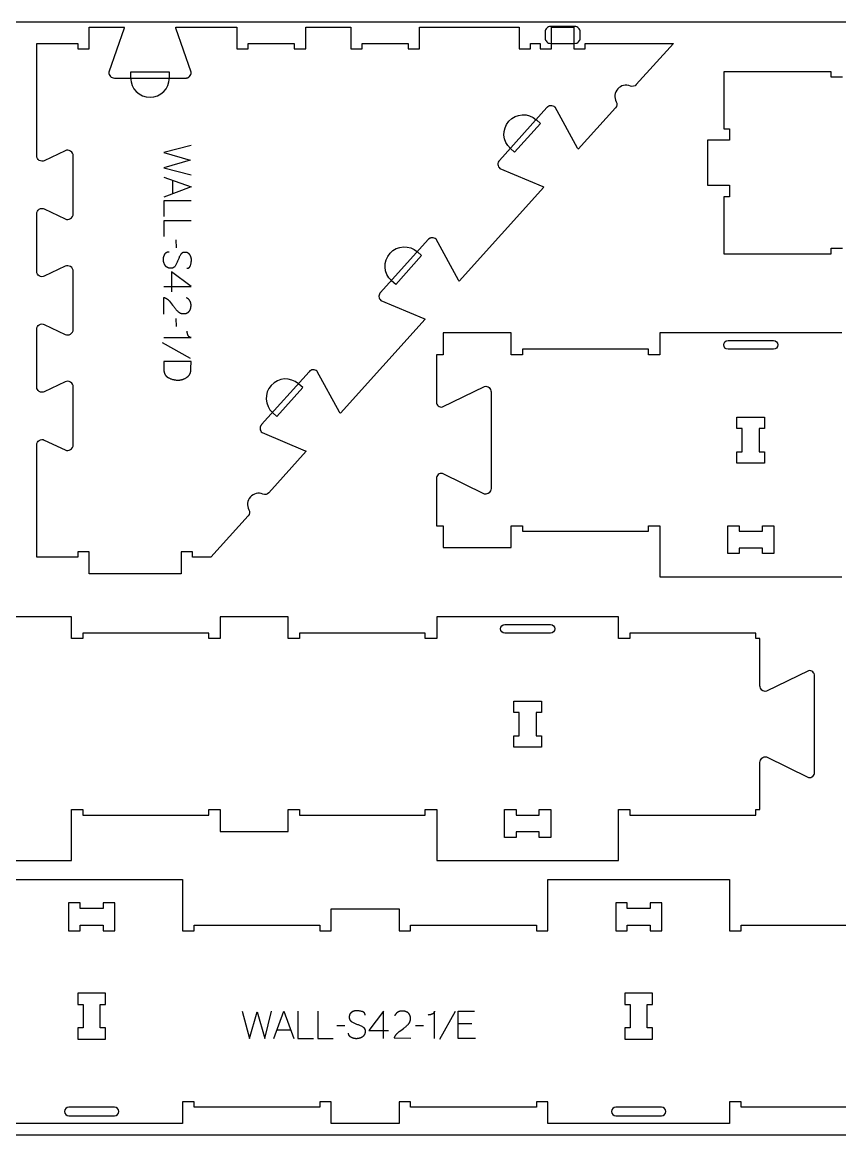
# Model space of a CAD drawing. Extents: x 0 to 4485, y 0 to 10771.
# Drawn here: x 1390 to 2287, y 4349 to 5569 of the extents above; entities that cross this region are included whole.
import ezdxf

# ---------------------------------------------------------------- set-up
doc = ezdxf.new("R2010")
doc.units = 0
for name, color, linetype in [('0_SHEET_SPRUCEPLY_2440X122', 1, 'CONTINUOUS'), ('1_ANYTOOL_1MMDEEP_LABELS_S', 2, 'CONTINUOUS'), ('3_ANYTOOL_CUTTHROUGH_INSID', 4, 'CONTINUOUS'), ('4_ANYTOOL_CUTTHROUGH_OUTSI', 5, 'CONTINUOUS'), ('5_ANYTOOL_HALF_MILL_9MM_IN', 3, 'CONTINUOUS')]:
    doc.layers.add(name, color=color, linetype=linetype)

msp = doc.modelspace()

# ---------------------------------------------------------------- linework, layer by layer
at = {"layer": '0_SHEET_SPRUCEPLY_2440X122'}
msp.add_lwpolyline([(371.7, 5569.4), (371.7, 4349.4), (2811.7, 4349.4), (2811.7, 5569.4)], close=True, dxfattribs=at)
at = {"layer": '1_ANYTOOL_1MMDEEP_LABELS_S', "color": 2}
for points in [[(1575.3, 5434.4), (1545.3, 5426.7), (1574.4, 5418.2), (1545.3, 5409.7), (1575.3, 5402.2)], [(1545.3, 5399.7), (1575.3, 5388.8), (1545.3, 5377.7)], [(1554.9, 5396.2), (1554.9, 5381.3)], [(1575.3, 5373.4), (1545.3, 5373.4), (1545.3, 5356.3)], [(1575.3, 5351.6), (1545.3, 5351.6), (1545.3, 5334.5)], [(1559.2, 5321.9), (1559.1, 5330.7)], [(1570.7, 5299.6), (1570.9, 5299.6), (1571, 5299.6), (1571.1, 5299.6), (1571.2, 5299.6), (1571.3, 5299.7), (1571.4, 5299.7), (1571.4, 5299.7), (1571.5, 5299.7), (1571.6, 5299.7), (1571.7, 5299.7), (1571.8, 5299.7), (1571.9, 5299.8), (1571.9, 5299.8), (1572, 5299.8), (1572.1, 5299.8), (1572.2, 5299.9), (1572.3, 5299.9), (1572.3, 5299.9), (1572.4, 5299.9), (1572.5, 5300), (1572.6, 5300), (1572.6, 5300), (1572.7, 5300.1), (1572.8, 5300.1), (1572.8, 5300.2), (1572.9, 5300.2), (1573, 5300.2), (1573, 5300.3), (1573.1, 5300.3), (1573.2, 5300.4), (1573.2, 5300.4), (1573.3, 5300.5), (1573.4, 5300.5), (1573.4, 5300.6), (1573.5, 5300.7), (1573.5, 5300.7), (1573.6, 5300.8), (1573.6, 5300.8), (1573.7, 5300.9), (1573.7, 5301), (1573.8, 5301), (1573.9, 5301.1), (1573.9, 5301.2), (1574, 5301.2), (1574, 5301.3), (1574, 5301.4), (1574.1, 5301.5), (1574.1, 5301.5), (1574.2, 5301.6), (1574.2, 5301.7), (1574.3, 5301.8), (1574.4, 5302), (1574.4, 5302.1), (1574.5, 5302.3), (1574.6, 5302.5), (1574.6, 5302.7), (1574.7, 5302.9), (1574.9, 5303.7), (1575.1, 5304.5), (1575.3, 5305.3), (1575.4, 5306.1), (1575.5, 5306.4), (1575.5, 5306.8), (1575.5, 5307.2), (1575.6, 5307.6), (1575.6, 5307.9), (1575.6, 5308.3), (1575.6, 5308.7), (1575.6, 5309), (1575.6, 5309.2), (1575.6, 5309.4), (1575.6, 5309.6), (1575.6, 5309.8), (1575.6, 5310), (1575.6, 5310.2), (1575.6, 5310.3), (1575.5, 5310.5), (1575.5, 5310.7), (1575.5, 5310.9), (1575.4, 5311.1), (1575.4, 5311.3), (1575.3, 5311.4), (1575.3, 5311.6), (1575.2, 5311.8), (1575.2, 5312), (1575.1, 5312.2), (1575.1, 5312.3), (1575, 5312.5), (1574.9, 5312.7), (1574.9, 5312.8), (1574.8, 5313), (1574.7, 5313.2), (1574.6, 5313.3), (1574.5, 5313.5), (1574.4, 5313.7), (1574.3, 5313.8), (1574.2, 5314), (1574.1, 5314.2), (1574, 5314.3), (1573.9, 5314.5), (1573.8, 5314.6), (1573.7, 5314.8), (1573.6, 5314.9), (1573.5, 5315.1), (1573.3, 5315.2), (1573.2, 5315.3), (1573.1, 5315.5), (1572.9, 5315.6), (1572.8, 5315.7), (1572.7, 5315.8), (1572.5, 5315.9), (1572.4, 5316), (1572.2, 5316.1), (1572.1, 5316.2), (1571.9, 5316.3), (1571.8, 5316.4), (1571.6, 5316.5), (1571.4, 5316.6), (1571.3, 5316.6), (1571.1, 5316.7), (1570.9, 5316.8), (1570.8, 5316.8), (1570.6, 5316.9), (1570.4, 5316.9), (1570.2, 5317), (1570, 5317), (1569.8, 5317), (1569.6, 5317), (1569.4, 5317.1), (1569.2, 5317.1), (1569, 5317.1), (1568.8, 5317.1), (1568.6, 5317.1), (1568.4, 5317.1), (1568.2, 5317.1), (1568, 5317.1), (1567.8, 5317.1), (1567.6, 5317), (1567.4, 5317), (1567.2, 5317), (1567, 5316.9), (1566.8, 5316.9), (1566.6, 5316.8), (1566.4, 5316.8), (1566.3, 5316.7), (1566.2, 5316.7), (1566.1, 5316.6), (1566, 5316.6), (1565.9, 5316.6), (1565.9, 5316.5), (1565.8, 5316.5), (1565.7, 5316.4), (1565.6, 5316.4), (1565.5, 5316.4), (1565.5, 5316.3), (1565.4, 5316.3), (1565.3, 5316.2), (1565.2, 5316.2), (1565.2, 5316.1), (1565.1, 5316.1), (1565, 5316), (1564.9, 5315.9), (1564.9, 5315.9), (1564.8, 5315.8), (1564.7, 5315.8), (1564.7, 5315.7), (1564.6, 5315.6), (1564.5, 5315.6), (1564.5, 5315.5), (1564.3, 5315.4), (1564.2, 5315.2), (1564.1, 5315.1), (1564, 5314.9), (1563.9, 5314.8), (1563.8, 5314.6), (1563.7, 5314.5), (1563.6, 5314.3), (1563.2, 5313.6), (1562.8, 5312.8), (1562.4, 5312.1), (1562.1, 5311.3), (1561.7, 5310.5), (1561.4, 5309.7), (1561.1, 5308.9), (1560.7, 5308.1), (1560.4, 5307.3), (1560.1, 5306.5), (1559.8, 5305.7), (1559.4, 5304.9), (1559, 5304.2), (1558.6, 5303.5), (1558.2, 5302.7), (1557.8, 5302.1), (1557.7, 5301.9), (1557.6, 5301.7), (1557.5, 5301.6), (1557.4, 5301.5), (1557.4, 5301.4), (1557.3, 5301.4), (1557.2, 5301.3), (1557.2, 5301.2), (1557.1, 5301.2), (1557, 5301.1), (1557, 5301), (1556.9, 5301), (1556.8, 5300.9), (1556.8, 5300.8), (1556.7, 5300.8), (1556.6, 5300.7), (1556.5, 5300.7), (1556.5, 5300.6), (1556.4, 5300.6), (1556.3, 5300.5), (1556.2, 5300.5), (1556.2, 5300.4), (1556.1, 5300.4), (1556, 5300.3), (1555.9, 5300.3), (1555.8, 5300.2), (1555.8, 5300.2), (1555.7, 5300.2), (1555.6, 5300.1), (1555.5, 5300.1), (1555.4, 5300), (1555.3, 5300), (1555.2, 5300), (1555.2, 5299.9), (1555.1, 5299.9), (1555, 5299.9), (1554.9, 5299.9), (1554.7, 5299.8), (1554.5, 5299.8), (1554.3, 5299.7), (1554.1, 5299.7), (1553.9, 5299.7), (1553.7, 5299.7), (1553.5, 5299.6), (1553.3, 5299.6), (1553.1, 5299.6), (1552.8, 5299.6), (1552.6, 5299.6), (1552.4, 5299.7), (1552.1, 5299.7), (1551.9, 5299.7), (1551.7, 5299.7), (1551.5, 5299.8), (1551.3, 5299.8), (1551, 5299.9), (1550.8, 5299.9), (1550.6, 5300), (1550.4, 5300), (1550.2, 5300.1), (1550, 5300.2), (1549.8, 5300.3), (1549.7, 5300.3), (1549.5, 5300.4), (1549.3, 5300.5), (1549.1, 5300.6), (1548.9, 5300.7), (1548.8, 5300.8), (1548.6, 5300.9), (1548.5, 5301), (1548.3, 5301.2), (1548.1, 5301.3), (1548, 5301.4), (1547.8, 5301.6), (1547.7, 5301.7), (1547.6, 5301.8), (1547.4, 5302), (1547.3, 5302.2), (1547.2, 5302.3), (1547.1, 5302.5), (1546.9, 5302.7), (1546.8, 5302.8), (1546.6, 5303.2), (1546.4, 5303.6), (1546.2, 5303.9), (1546, 5304.3), (1545.9, 5304.7), (1545.7, 5305.1), (1545.6, 5305.2), (1545.6, 5305.4), (1545.5, 5305.6), (1545.4, 5305.8), (1545.4, 5306), (1545.3, 5306.2), (1545.3, 5306.4), (1545.2, 5306.6), (1545.2, 5306.8), (1545.2, 5307), (1545.1, 5307.2), (1545.1, 5307.4), (1545.1, 5307.6), (1545, 5307.8), (1545, 5308.2), (1545, 5308.6), (1545, 5309), (1545, 5309.4), (1545, 5309.9), (1545, 5310.3), (1545, 5310.7), (1545.1, 5311), (1545.2, 5311.4), (1545.2, 5311.8), (1545.3, 5312.2), (1545.4, 5312.6), (1545.5, 5313), (1545.7, 5313.3), (1545.8, 5313.7), (1546, 5314), (1546.1, 5314.4), (1546.3, 5314.7), (1546.5, 5315.1), (1546.6, 5315.3), (1546.7, 5315.4), (1546.8, 5315.6), (1546.9, 5315.7), (1547, 5315.9), (1547.1, 5316), (1547.3, 5316.2), (1547.4, 5316.3), (1547.5, 5316.4), (1547.6, 5316.5), (1547.8, 5316.7), (1547.9, 5316.8), (1548, 5316.8), (1548, 5316.9), (1548.1, 5316.9), (1548.2, 5317), (1548.2, 5317), (1548.3, 5317.1), (1548.4, 5317.1), (1548.5, 5317.2), (1548.5, 5317.2), (1548.6, 5317.2), (1548.7, 5317.3), (1548.8, 5317.3), (1548.8, 5317.3), (1548.9, 5317.4), (1549, 5317.4), (1549.1, 5317.5), (1549.1, 5317.5), (1549.2, 5317.5), (1549.3, 5317.5), (1549.4, 5317.6), (1549.6, 5317.6), (1549.7, 5317.7), (1549.9, 5317.7), (1550.1, 5317.7), (1550.2, 5317.8), (1550.4, 5317.8), (1550.6, 5317.8), (1550.8, 5317.8), (1551, 5317.8), (1551.2, 5317.8)], [(1545.3, 5279.6), (1575.3, 5279.6), (1554, 5295.6)], [(1554, 5295.6), (1554, 5273.8)], [(1545.3, 5249.4), (1545.4, 5267.7), (1545.8, 5267.5), (1546.1, 5267.5), (1546.3, 5267.4), (1546.5, 5267.3), (1546.7, 5267.2), (1546.9, 5267.1), (1547.1, 5267), (1547.4, 5266.9), (1547.6, 5266.8), (1547.8, 5266.7), (1548, 5266.6), (1548.2, 5266.5), (1548.4, 5266.4), (1548.6, 5266.2), (1548.8, 5266.1), (1549, 5266), (1549.1, 5265.9), (1549.3, 5265.7), (1549.5, 5265.6), (1549.7, 5265.4), (1549.9, 5265.3), (1550.1, 5265.2), (1550.2, 5265), (1550.4, 5264.8), (1550.6, 5264.7), (1550.7, 5264.5), (1550.9, 5264.3), (1551.1, 5264.2), (1551.2, 5264), (1551.5, 5263.6), (1552.8, 5262.2), (1553.9, 5260.7), (1555.1, 5259.2), (1556.2, 5257.6), (1556.8, 5256.9), (1557.4, 5256.2), (1557.9, 5255.4), (1558.5, 5254.8), (1559.1, 5254.1), (1559.7, 5253.4), (1560.3, 5252.8), (1560.9, 5252.2), (1561.1, 5252.1), (1561.3, 5251.9), (1561.4, 5251.8), (1561.6, 5251.7), (1561.7, 5251.5), (1561.9, 5251.4), (1562.1, 5251.3), (1562.3, 5251.2), (1562.4, 5251.1), (1562.6, 5251), (1562.8, 5250.9), (1563, 5250.8), (1563.2, 5250.7), (1563.3, 5250.6), (1563.5, 5250.5), (1563.7, 5250.5), (1563.9, 5250.4), (1564.1, 5250.3), (1564.3, 5250.3), (1564.5, 5250.2), (1564.7, 5250.1), (1564.9, 5250.1), (1565.1, 5250.1), (1565.3, 5250), (1565.5, 5250), (1565.7, 5249.9), (1566, 5249.9), (1566.2, 5249.9), (1566.4, 5249.9), (1566.6, 5249.9), (1566.8, 5249.9), (1567.1, 5249.9), (1567.3, 5249.9), (1567.6, 5249.9), (1567.8, 5249.9), (1568, 5249.9), (1568.3, 5249.9), (1568.5, 5250), (1568.7, 5250), (1569, 5250), (1569.2, 5250.1), (1569.4, 5250.1), (1569.6, 5250.2), (1569.8, 5250.2), (1570, 5250.3), (1570.2, 5250.3), (1570.4, 5250.4), (1570.6, 5250.5), (1570.8, 5250.6), (1571, 5250.7), (1571.2, 5250.8), (1571.4, 5250.9), (1571.5, 5251), (1571.7, 5251.1), (1571.9, 5251.2), (1572, 5251.3), (1572.2, 5251.4), (1572.3, 5251.5), (1572.5, 5251.7), (1572.6, 5251.8), (1572.8, 5251.9), (1572.9, 5252.1), (1573.1, 5252.2), (1573.2, 5252.4), (1573.3, 5252.6), (1573.5, 5252.7), (1573.6, 5252.9), (1573.7, 5253), (1573.8, 5253.2), (1573.9, 5253.4), (1574, 5253.6), (1574.1, 5253.7), (1574.2, 5253.9), (1574.3, 5254.1), (1574.4, 5254.3), (1574.5, 5254.5), (1574.6, 5254.7), (1574.6, 5254.9), (1574.7, 5255.1), (1574.8, 5255.3), (1574.8, 5255.5), (1574.9, 5255.7), (1575, 5255.9), (1575, 5256.1), (1575, 5256.3), (1575.1, 5256.5), (1575.1, 5256.7), (1575.2, 5256.9), (1575.2, 5257.2), (1575.2, 5257.4), (1575.2, 5257.6), (1575.3, 5257.8), (1575.3, 5258.1), (1575.3, 5258.3), (1575.3, 5258.8), (1575.3, 5259.1), (1575.3, 5259.5), (1575.3, 5259.9), (1575.2, 5260.2), (1575.2, 5260.5), (1575.1, 5260.9), (1575.1, 5261.2), (1575, 5261.5), (1574.9, 5261.8), (1574.8, 5262), (1574.8, 5262.1), (1574.7, 5262.3), (1574.7, 5262.4), (1574.6, 5262.6), (1574.6, 5262.7), (1574.5, 5262.9), (1574.5, 5263), (1574.4, 5263.2), (1574.3, 5263.3), (1574.3, 5263.5), (1574.2, 5263.6), (1574.1, 5263.7), (1574, 5263.9), (1573.9, 5264), (1573.9, 5264.1), (1573.8, 5264.2), (1573.7, 5264.4), (1573.6, 5264.5), (1573.5, 5264.6), (1573.4, 5264.7), (1573.3, 5264.9), (1573.2, 5265), (1573.1, 5265.1), (1573, 5265.2), (1572.9, 5265.3), (1572.8, 5265.4), (1572.7, 5265.6), (1572.5, 5265.7), (1572.4, 5265.8), (1572.3, 5265.9), (1572.2, 5266), (1571.9, 5266.2), (1571.7, 5266.4), (1571.4, 5266.6), (1571.1, 5266.8), (1570.8, 5266.9), (1570.5, 5267.1), (1570.2, 5267.3)], [(1559.2, 5235.7), (1559.1, 5244.5)], [(1545.3, 5223.6), (1575.3, 5223.6), (1575.2, 5223.6), (1575, 5223.6), (1574.9, 5223.6), (1574.8, 5223.7), (1574.6, 5223.7), (1574.5, 5223.7), (1574.3, 5223.8), (1574.2, 5223.8), (1574.1, 5223.9), (1574, 5223.9), (1573.9, 5224), (1573.8, 5224), (1573.8, 5224), (1573.7, 5224.1), (1573.7, 5224.1), (1573.6, 5224.1), (1573.5, 5224.2), (1573.5, 5224.2), (1573.4, 5224.2), (1573.4, 5224.3), (1573.3, 5224.3), (1573.3, 5224.4), (1573.2, 5224.4), (1573.2, 5224.4), (1573.1, 5224.5), (1573.1, 5224.5), (1573, 5224.6), (1573, 5224.6), (1572.9, 5224.7), (1572.9, 5224.7), (1572.8, 5224.8), (1572.8, 5224.8), (1572.7, 5224.9), (1572.6, 5225), (1572.5, 5225.1), (1572.4, 5225.2), (1572.3, 5225.4), (1572.3, 5225.5), (1572.2, 5225.6), (1572.1, 5225.7), (1572.1, 5225.9), (1572, 5226), (1571.9, 5226.2), (1571.8, 5226.5), (1571.7, 5226.7), (1571.6, 5227), (1571.5, 5227.3), (1571.4, 5227.6), (1571.3, 5227.9), (1571.3, 5228.1), (1571.2, 5228.4), (1571.2, 5228.7), (1571.1, 5229), (1571.1, 5229.2), (1571, 5229.5), (1571, 5229.8), (1571, 5230), (1571, 5230.3), (1571, 5230.5)], [(1574.8, 5200.8), (1544.1, 5218)], [(1631.5, 4485.1), (1639.2, 4455.1), (1647.6, 4484.2), (1656.1, 4455.1), (1663.6, 4485.1)], [(1666.2, 4455.1), (1677.1, 4485.1), (1688.1, 4455.1)], [(1692.4, 4485.1), (1692.4, 4455.1), (1709.5, 4455.1)], [(1714.2, 4485.1), (1714.2, 4455.1), (1731.3, 4455.1)], [(1766.2, 4480.5), (1766.2, 4480.7), (1766.2, 4480.8), (1766.2, 4480.9), (1766.2, 4481), (1766.2, 4481), (1766.2, 4481.1), (1766.2, 4481.2), (1766.2, 4481.3), (1766.1, 4481.4), (1766.1, 4481.5), (1766.1, 4481.6), (1766.1, 4481.6), (1766.1, 4481.7), (1766, 4481.8), (1766, 4481.9), (1766, 4482), (1766, 4482), (1765.9, 4482.1), (1765.9, 4482.2), (1765.9, 4482.3), (1765.8, 4482.3), (1765.8, 4482.4), (1765.8, 4482.5), (1765.7, 4482.5), (1765.7, 4482.6), (1765.6, 4482.7), (1765.6, 4482.8), (1765.5, 4482.8), (1765.5, 4482.9), (1765.4, 4482.9), (1765.4, 4483), (1765.3, 4483.1), (1765.3, 4483.1), (1765.2, 4483.2), (1765.2, 4483.2), (1765.1, 4483.3), (1765.1, 4483.4), (1765, 4483.4), (1764.9, 4483.5), (1764.9, 4483.5), (1764.8, 4483.6), (1764.7, 4483.6), (1764.7, 4483.7), (1764.6, 4483.7), (1764.5, 4483.8), (1764.4, 4483.8), (1764.4, 4483.9), (1764.3, 4483.9), (1764.2, 4484), (1764.1, 4484), (1764.1, 4484), (1763.9, 4484.1), (1763.7, 4484.2), (1763.5, 4484.3), (1763.3, 4484.4), (1763.1, 4484.4), (1762.9, 4484.5), (1762.1, 4484.7), (1761.3, 4484.9), (1760.5, 4485.1), (1759.8, 4485.2), (1759.4, 4485.2), (1759, 4485.3), (1758.6, 4485.3), (1758.3, 4485.4), (1757.9, 4485.4), (1757.5, 4485.4), (1757.2, 4485.4), (1756.8, 4485.4), (1756.6, 4485.4), (1756.4, 4485.4), (1756.3, 4485.4), (1756.1, 4485.4), (1755.9, 4485.4), (1755.7, 4485.4), (1755.5, 4485.3), (1755.3, 4485.3), (1755.1, 4485.3), (1754.9, 4485.2), (1754.8, 4485.2), (1754.6, 4485.2), (1754.4, 4485.1), (1754.2, 4485.1), (1754, 4485), (1753.9, 4485), (1753.7, 4484.9), (1753.5, 4484.8), (1753.3, 4484.8), (1753.2, 4484.7), (1753, 4484.6), (1752.8, 4484.6), (1752.7, 4484.5), (1752.5, 4484.4), (1752.3, 4484.3), (1752.2, 4484.2), (1752, 4484.1), (1751.8, 4484), (1751.7, 4483.9), (1751.5, 4483.8), (1751.4, 4483.7), (1751.2, 4483.6), (1751.1, 4483.5), (1750.9, 4483.4), (1750.8, 4483.2), (1750.6, 4483.1), (1750.5, 4483), (1750.4, 4482.9), (1750.2, 4482.7), (1750.1, 4482.6), (1750, 4482.5), (1749.9, 4482.3), (1749.8, 4482.2), (1749.7, 4482), (1749.6, 4481.9), (1749.5, 4481.7), (1749.4, 4481.5), (1749.4, 4481.4), (1749.3, 4481.2), (1749.2, 4481.1), (1749.1, 4480.9), (1749.1, 4480.7), (1749, 4480.5), (1749, 4480.4), (1748.9, 4480.2), (1748.9, 4480), (1748.9, 4479.8), (1748.8, 4479.6), (1748.8, 4479.4), (1748.8, 4479.2), (1748.8, 4479), (1748.7, 4478.8), (1748.7, 4478.6), (1748.7, 4478.4), (1748.7, 4478.2), (1748.7, 4478), (1748.8, 4477.8), (1748.8, 4477.6), (1748.8, 4477.4), (1748.8, 4477.2), (1748.9, 4477), (1748.9, 4476.8), (1749, 4476.6), (1749, 4476.4), (1749.1, 4476.2), (1749.1, 4476.1), (1749.2, 4476), (1749.2, 4475.9), (1749.2, 4475.8), (1749.3, 4475.7), (1749.3, 4475.6), (1749.4, 4475.6), (1749.4, 4475.5), (1749.4, 4475.4), (1749.5, 4475.3), (1749.5, 4475.2), (1749.6, 4475.2), (1749.6, 4475.1), (1749.7, 4475), (1749.7, 4474.9), (1749.8, 4474.9), (1749.8, 4474.8), (1749.9, 4474.7), (1749.9, 4474.6), (1750, 4474.6), (1750.1, 4474.5), (1750.1, 4474.4), (1750.2, 4474.4), (1750.3, 4474.3), (1750.3, 4474.2), (1750.5, 4474.1), (1750.6, 4474), (1750.7, 4473.9), (1750.9, 4473.8), (1751.1, 4473.6), (1751.2, 4473.5), (1751.4, 4473.4), (1751.6, 4473.3), (1752.3, 4472.9), (1753, 4472.6), (1753.8, 4472.2), (1754.5, 4471.8), (1755.3, 4471.5), (1756.1, 4471.2), (1756.9, 4470.8), (1757.7, 4470.5), (1758.6, 4470.2), (1759.4, 4469.9), (1760.1, 4469.5), (1760.9, 4469.2), (1761.7, 4468.8), (1762.4, 4468.4), (1763.1, 4468), (1763.8, 4467.6), (1763.9, 4467.5), (1764.1, 4467.4), (1764.3, 4467.3), (1764.3, 4467.2), (1764.4, 4467.1), (1764.5, 4467.1), (1764.5, 4467), (1764.6, 4466.9), (1764.7, 4466.9), (1764.7, 4466.8), (1764.8, 4466.7), (1764.9, 4466.7), (1764.9, 4466.6), (1765, 4466.5), (1765.1, 4466.5), (1765.1, 4466.4), (1765.2, 4466.3), (1765.2, 4466.2), (1765.3, 4466.2), (1765.3, 4466.1), (1765.4, 4466), (1765.4, 4465.9), (1765.5, 4465.9), (1765.5, 4465.8), (1765.6, 4465.7), (1765.6, 4465.6), (1765.6, 4465.5), (1765.7, 4465.5), (1765.7, 4465.4), (1765.8, 4465.3), (1765.8, 4465.2), (1765.8, 4465.1), (1765.9, 4465), (1765.9, 4464.9), (1765.9, 4464.8), (1766, 4464.8), (1766, 4464.7), (1766, 4464.5), (1766.1, 4464.3), (1766.1, 4464.1), (1766.1, 4463.9), (1766.2, 4463.7), (1766.2, 4463.5), (1766.2, 4463.3), (1766.2, 4463), (1766.2, 4462.8), (1766.2, 4462.6), (1766.2, 4462.4), (1766.2, 4462.1), (1766.2, 4461.9), (1766.1, 4461.7), (1766.1, 4461.5), (1766.1, 4461.2), (1766, 4461), (1766, 4460.8), (1765.9, 4460.6), (1765.9, 4460.4), (1765.8, 4460.2), (1765.7, 4460), (1765.7, 4459.8), (1765.6, 4459.6), (1765.5, 4459.4), (1765.4, 4459.3), (1765.3, 4459.1), (1765.2, 4458.9), (1765.1, 4458.7), (1765, 4458.6), (1764.9, 4458.4), (1764.8, 4458.2), (1764.7, 4458.1), (1764.5, 4457.9), (1764.4, 4457.8), (1764.3, 4457.6), (1764.1, 4457.5), (1764, 4457.3), (1763.8, 4457.2), (1763.7, 4457.1), (1763.5, 4457), (1763.4, 4456.8), (1763.2, 4456.7), (1763, 4456.6), (1762.6, 4456.4), (1762.3, 4456.2), (1761.9, 4456), (1761.5, 4455.8), (1761.2, 4455.6), (1760.8, 4455.5), (1760.6, 4455.4), (1760.4, 4455.3), (1760.2, 4455.3), (1760, 4455.2), (1759.8, 4455.2), (1759.6, 4455.1), (1759.4, 4455.1), (1759.2, 4455), (1759, 4455), (1758.8, 4454.9), (1758.6, 4454.9), (1758.4, 4454.9), (1758.2, 4454.8), (1758, 4454.8), (1757.6, 4454.8), (1757.2, 4454.7), (1756.8, 4454.7), (1756.4, 4454.7), (1756, 4454.7), (1755.6, 4454.8), (1755.2, 4454.8), (1754.8, 4454.9), (1754.4, 4454.9), (1754, 4455), (1753.6, 4455.1), (1753.3, 4455.2), (1752.9, 4455.3), (1752.5, 4455.4), (1752.2, 4455.6), (1751.8, 4455.7), (1751.4, 4455.9), (1751.1, 4456.1), (1750.7, 4456.3), (1750.6, 4456.4), (1750.4, 4456.5), (1750.3, 4456.6), (1750.1, 4456.7), (1750, 4456.8), (1749.8, 4456.9), (1749.7, 4457), (1749.5, 4457.2), (1749.4, 4457.3), (1749.3, 4457.4), (1749.2, 4457.5), (1749.1, 4457.7), (1749, 4457.7), (1749, 4457.8), (1748.9, 4457.9), (1748.9, 4458), (1748.8, 4458), (1748.8, 4458.1), (1748.7, 4458.2), (1748.7, 4458.2), (1748.6, 4458.3), (1748.6, 4458.4), (1748.6, 4458.5), (1748.5, 4458.5), (1748.5, 4458.6), (1748.5, 4458.7), (1748.4, 4458.8), (1748.4, 4458.8), (1748.4, 4458.9), (1748.3, 4459), (1748.3, 4459.1), (1748.3, 4459.2), (1748.2, 4459.3), (1748.2, 4459.5), (1748.1, 4459.7), (1748.1, 4459.8), (1748.1, 4460), (1748, 4460.2), (1748, 4460.4), (1748, 4460.6), (1748, 4460.8), (1748, 4460.9)], [(1786.2, 4455.1), (1786.3, 4485.1), (1770.2, 4463.7)], [(1816.4, 4455.1), (1798.1, 4455.2), (1798.3, 4455.6), (1798.4, 4455.8), (1798.5, 4456.1), (1798.5, 4456.3), (1798.6, 4456.5), (1798.7, 4456.7), (1798.8, 4456.9), (1798.9, 4457.1), (1799, 4457.3), (1799.1, 4457.6), (1799.2, 4457.8), (1799.4, 4458), (1799.5, 4458.2), (1799.6, 4458.3), (1799.7, 4458.5), (1799.8, 4458.7), (1800, 4458.9), (1800.1, 4459.1), (1800.3, 4459.3), (1800.4, 4459.5), (1800.5, 4459.7), (1800.7, 4459.8), (1800.8, 4460), (1801, 4460.2), (1801.2, 4460.3), (1801.3, 4460.5), (1801.5, 4460.7), (1801.7, 4460.8), (1801.8, 4461), (1802.2, 4461.3), (1803.7, 4462.5), (1805.2, 4463.7), (1806.7, 4464.9), (1808.2, 4466), (1809, 4466.6), (1809.7, 4467.1), (1810.4, 4467.7), (1811.1, 4468.3), (1811.7, 4468.9), (1812.4, 4469.5), (1813, 4470.1), (1813.6, 4470.7), (1813.8, 4470.9), (1813.9, 4471), (1814, 4471.2), (1814.2, 4471.4), (1814.3, 4471.5), (1814.4, 4471.7), (1814.5, 4471.9), (1814.6, 4472), (1814.8, 4472.2), (1814.9, 4472.4), (1815, 4472.6), (1815.1, 4472.7), (1815.1, 4472.9), (1815.2, 4473.1), (1815.3, 4473.3), (1815.4, 4473.5), (1815.5, 4473.7), (1815.5, 4473.9), (1815.6, 4474.1), (1815.6, 4474.3), (1815.7, 4474.5), (1815.7, 4474.7), (1815.8, 4474.9), (1815.8, 4475.1), (1815.9, 4475.3), (1815.9, 4475.5), (1815.9, 4475.7), (1815.9, 4476), (1816, 4476.2), (1816, 4476.4), (1816, 4476.6), (1816, 4476.8), (1816, 4477.1), (1816, 4477.3), (1816, 4477.6), (1815.9, 4477.8), (1815.9, 4478.1), (1815.9, 4478.3), (1815.9, 4478.5), (1815.8, 4478.7), (1815.8, 4479), (1815.7, 4479.2), (1815.7, 4479.4), (1815.6, 4479.6), (1815.6, 4479.8), (1815.5, 4480), (1815.4, 4480.2), (1815.3, 4480.4), (1815.3, 4480.6), (1815.2, 4480.8), (1815.1, 4481), (1815, 4481.1), (1814.9, 4481.3), (1814.8, 4481.5), (1814.7, 4481.6), (1814.6, 4481.8), (1814.4, 4482), (1814.3, 4482.1), (1814.2, 4482.3), (1814, 4482.4), (1813.9, 4482.6), (1813.8, 4482.7), (1813.6, 4482.8), (1813.4, 4483), (1813.3, 4483.1), (1813.1, 4483.2), (1813, 4483.4), (1812.8, 4483.5), (1812.6, 4483.6), (1812.5, 4483.7), (1812.3, 4483.8), (1812.1, 4483.9), (1811.9, 4484), (1811.7, 4484.1), (1811.6, 4484.2), (1811.4, 4484.3), (1811.2, 4484.3), (1811, 4484.4), (1810.8, 4484.5), (1810.6, 4484.6), (1810.4, 4484.6), (1810.2, 4484.7), (1810, 4484.7), (1809.8, 4484.8), (1809.6, 4484.8), (1809.3, 4484.9), (1809.1, 4484.9), (1808.9, 4484.9), (1808.7, 4485), (1808.5, 4485), (1808.2, 4485), (1808, 4485), (1807.8, 4485.1), (1807.5, 4485.1), (1807.1, 4485.1), (1806.7, 4485.1), (1806.3, 4485.1), (1806, 4485), (1805.6, 4485), (1805.3, 4485), (1805, 4484.9), (1804.6, 4484.8), (1804.3, 4484.8), (1804, 4484.7), (1803.8, 4484.6), (1803.7, 4484.6), (1803.5, 4484.5), (1803.4, 4484.5), (1803.2, 4484.4), (1803.1, 4484.4), (1802.9, 4484.3), (1802.8, 4484.2), (1802.7, 4484.2), (1802.5, 4484.1), (1802.4, 4484), (1802.2, 4484), (1802.1, 4483.9), (1802, 4483.8), (1801.8, 4483.7), (1801.7, 4483.6), (1801.6, 4483.6), (1801.5, 4483.5), (1801.3, 4483.4), (1801.2, 4483.3), (1801.1, 4483.2), (1801, 4483.1), (1800.9, 4483), (1800.7, 4482.9), (1800.6, 4482.8), (1800.5, 4482.7), (1800.4, 4482.6), (1800.3, 4482.4), (1800.2, 4482.3), (1800.1, 4482.2), (1800, 4482.1), (1799.9, 4482), (1799.7, 4481.7), (1799.5, 4481.4), (1799.3, 4481.2), (1799.1, 4480.9), (1798.9, 4480.6), (1798.7, 4480.3), (1798.6, 4480)], [(1842.3, 4455.1), (1842.3, 4485.1), (1842.3, 4485), (1842.2, 4484.8), (1842.2, 4484.7), (1842.2, 4484.5), (1842.1, 4484.4), (1842.1, 4484.3), (1842.1, 4484.1), (1842, 4484), (1842, 4483.9), (1841.9, 4483.7), (1841.9, 4483.7), (1841.8, 4483.6), (1841.8, 4483.6), (1841.8, 4483.5), (1841.7, 4483.4), (1841.7, 4483.4), (1841.7, 4483.3), (1841.6, 4483.3), (1841.6, 4483.2), (1841.6, 4483.2), (1841.5, 4483.1), (1841.5, 4483), (1841.4, 4483), (1841.4, 4482.9), (1841.4, 4482.9), (1841.3, 4482.8), (1841.3, 4482.8), (1841.2, 4482.7), (1841.2, 4482.7), (1841.1, 4482.6), (1841.1, 4482.6), (1841, 4482.6), (1840.9, 4482.5), (1840.8, 4482.4), (1840.7, 4482.3), (1840.6, 4482.2), (1840.5, 4482.1), (1840.3, 4482.1), (1840.2, 4482), (1840.1, 4481.9), (1840, 4481.8), (1839.8, 4481.8), (1839.7, 4481.7), (1839.4, 4481.6), (1839.1, 4481.5), (1838.8, 4481.4), (1838.5, 4481.3), (1838.3, 4481.2), (1838, 4481.1), (1837.7, 4481.1), (1837.4, 4481), (1837.2, 4480.9), (1836.9, 4480.9), (1836.6, 4480.8), (1836.3, 4480.8), (1836.1, 4480.8), (1835.8, 4480.8), (1835.6, 4480.8), (1835.3, 4480.7)], [(1865, 4484.6), (1847.8, 4453.8)], [(1887.4, 4455.1), (1868.4, 4455.1), (1868.4, 4485.1), (1886.3, 4485.1)], [(1744, 4469), (1735.2, 4468.9)], [(1830.2, 4469), (1821.4, 4468.9)], [(1883.1, 4471.1), (1868.4, 4471.1)], [(1669.7, 4464.6), (1684.6, 4464.6)], [(1770.2, 4463.7), (1792, 4463.7)]]:
    msp.add_lwpolyline(points, dxfattribs=at)
msp.add_lwpolyline([(1575.3, 5197.4), (1545.3, 5197.4), (1545.4, 5188.9), (1545.4, 5188.5), (1545.4, 5188.1), (1545.4, 5187.7), (1545.5, 5187.3), (1545.5, 5186.9), (1545.6, 5186.5), (1545.7, 5186.2), (1545.7, 5185.8), (1545.8, 5185.5), (1545.9, 5185.1), (1546, 5184.8), (1546.1, 5184.5), (1546.3, 5184.1), (1546.3, 5184), (1546.4, 5183.8), (1546.5, 5183.7), (1546.5, 5183.5), (1546.6, 5183.4), (1546.7, 5183.2), (1546.8, 5183.1), (1546.8, 5183), (1546.9, 5182.8), (1547, 5182.7), (1547.1, 5182.5), (1547.2, 5182.4), (1547.3, 5182.3), (1547.4, 5182.1), (1547.5, 5182), (1547.6, 5181.9), (1547.7, 5181.8), (1547.8, 5181.6), (1547.9, 5181.5), (1548, 5181.4), (1548.1, 5181.3), (1548.2, 5181.2), (1548.4, 5181.1), (1548.5, 5181), (1548.6, 5180.9), (1548.7, 5180.7), (1548.8, 5180.6), (1549, 5180.5), (1549.1, 5180.4), (1549.2, 5180.3), (1549.4, 5180.2), (1549.5, 5180.1), (1549.8, 5180), (1550.1, 5179.8), (1550.4, 5179.6), (1551, 5179.3), (1551.6, 5179), (1552.3, 5178.7), (1552.9, 5178.5), (1553.5, 5178.2), (1554.2, 5178), (1554.8, 5177.8), (1555.5, 5177.7), (1556.2, 5177.5), (1556.8, 5177.4), (1557.5, 5177.3), (1558.2, 5177.2), (1558.9, 5177.1), (1559.6, 5177), (1560.3, 5177), (1561, 5177), (1561.6, 5177), (1562.2, 5177), (1562.8, 5177.1), (1563.3, 5177.2), (1563.9, 5177.3), (1564.2, 5177.3), (1564.5, 5177.4), (1564.8, 5177.4), (1565, 5177.5), (1565.3, 5177.6), (1565.6, 5177.6), (1565.9, 5177.7), (1566.1, 5177.8), (1566.4, 5177.9), (1566.7, 5178), (1567, 5178.1), (1567.2, 5178.2), (1567.5, 5178.3), (1567.7, 5178.4), (1568.3, 5178.6), (1568.8, 5178.9), (1569.3, 5179.2), (1569.8, 5179.5), (1570.1, 5179.7), (1570.4, 5179.9), (1570.7, 5180.1), (1571, 5180.3), (1571.2, 5180.5), (1571.5, 5180.7), (1571.8, 5180.9), (1572, 5181.1), (1572.2, 5181.4), (1572.5, 5181.6), (1572.7, 5181.8), (1572.9, 5182.1), (1573.1, 5182.3), (1573.3, 5182.5), (1573.4, 5182.8), (1573.6, 5183), (1573.8, 5183.3), (1573.9, 5183.5), (1574, 5183.8), (1574.2, 5184), (1574.3, 5184.3), (1574.4, 5184.6), (1574.5, 5184.8), (1574.6, 5185.1), (1574.7, 5185.4), (1574.8, 5185.7), (1574.8, 5185.9), (1574.9, 5186.2), (1574.9, 5186.5), (1575, 5186.8), (1575, 5187.1), (1575, 5187.4), (1575.1, 5189.8), (1575.2, 5192.3), (1575.3, 5194.8)], close=True, dxfattribs=at)
at = {"layer": '3_ANYTOOL_CUTTHROUGH_INSID', "color": 4}
for points in [[(2164.2, 5220.3), (2214.2, 5220.3, -1), (2214.2, 5210.8), (2164.2, 5210.8, -1)], [(1919.4, 4909), (1969.4, 4909, -1), (1969.4, 4899.5), (1919.4, 4899.5, -1)], [(1441.3, 4370.2), (1491.3, 4370.2, 1), (1491.3, 4379.7), (1441.3, 4379.7, 1)], [(2041.3, 4370.2), (2091.3, 4370.2, 1), (2091.3, 4379.7), (2041.3, 4379.7, 1)]]:
    msp.add_lwpolyline(points, format="xyb", close=True, dxfattribs=at)
for points in [[(2179.9, 5098.3), (2179.9, 5123.8), (2173.9, 5123.8), (2173.9, 5136.3), (2204.4, 5136.3), (2204.4, 5123.8), (2198.4, 5123.8), (2198.4, 5098.3), (2204.4, 5098.3), (2204.4, 5085.8), (2173.9, 5085.8), (2173.9, 5098.3)], [(2201.9, 4992.8), (2176.4, 4992.8), (2176.4, 4986.8), (2163.9, 4986.8), (2163.9, 5017.3), (2176.4, 5017.3), (2176.4, 5011.3), (2201.9, 5011.3), (2201.9, 5017.3), (2214.4, 5017.3), (2214.4, 4986.8), (2201.9, 4986.8)], [(1935.2, 4787), (1935.2, 4812.5), (1929.2, 4812.5), (1929.2, 4825), (1959.7, 4825), (1959.7, 4812.5), (1953.7, 4812.5), (1953.7, 4787), (1959.7, 4787), (1959.7, 4774.5), (1929.2, 4774.5), (1929.2, 4787)], [(1957.2, 4681.5), (1931.7, 4681.5), (1931.7, 4675.5), (1919.2, 4675.5), (1919.2, 4706), (1931.7, 4706), (1931.7, 4700), (1957.2, 4700), (1957.2, 4706), (1969.7, 4706), (1969.7, 4675.5), (1957.2, 4675.5)], [(1479, 4597.7), (1453.5, 4597.7), (1453.5, 4603.7), (1441, 4603.7), (1441, 4573.2), (1453.5, 4573.2), (1453.5, 4579.2), (1479, 4579.2), (1479, 4573.2), (1491.5, 4573.2), (1491.5, 4603.7), (1479, 4603.7)], [(2079, 4597.7), (2053.5, 4597.7), (2053.5, 4603.7), (2041, 4603.7), (2041, 4573.2), (2053.5, 4573.2), (2053.5, 4579.2), (2079, 4579.2), (2079, 4573.2), (2091.5, 4573.2), (2091.5, 4603.7), (2079, 4603.7)], [(1457, 4492.2), (1457, 4466.7), (1451, 4466.7), (1451, 4454.2), (1481.5, 4454.2), (1481.5, 4466.7), (1475.5, 4466.7), (1475.5, 4492.2), (1481.5, 4492.2), (1481.5, 4504.7), (1451, 4504.7), (1451, 4492.2)], [(2057, 4492.2), (2057, 4466.7), (2051, 4466.7), (2051, 4454.2), (2081.5, 4454.2), (2081.5, 4466.7), (2075.5, 4466.7), (2075.5, 4492.2), (2081.5, 4492.2), (2081.5, 4504.7), (2051, 4504.7), (2051, 4492.2)]]:
    msp.add_lwpolyline(points, close=True, dxfattribs=at)
at = {"layer": '4_ANYTOOL_CUTTHROUGH_OUTSI', "color": 5}
msp.add_lwpolyline([(1414.3, 5111.3), (1437.1, 5100.4, 0.551268), (1446, 5106), (1446, 5169.4, 0.551268), (1437.1, 5175.1), (1414.3, 5164.2, -0.551268), (1406, 5169.4), (1406, 5232.8, -0.551268), (1414.3, 5238), (1437.1, 5227.1, 0.551268), (1446, 5232.7), (1446, 5296.1, 0.551268), (1437.1, 5301.8), (1414.3, 5290.9, -0.551268), (1406, 5296.1), (1406, 5359.5, -0.551268), (1414.3, 5364.7), (1437.1, 5353.8, 0.257375), (1443.1, 5354.1, 0.257375), (1446, 5359.4), (1446, 5422.8, 0.551268), (1437.1, 5428.5), (1414.3, 5417.6, -0.551268), (1406, 5422.8), (1406, 5546.2), (1451, 5546.2), (1451, 5540.2), (1463.5, 5540.2), (1463.5, 5564.2), (1502.1, 5564.2), (1502.1, 5564.2, -0.061485), (1501.9, 5562.8), (1485, 5514.5), (1485, 5514.5), (1485, 5514.4), (1485, 5514.4, 0.414214), (1491.2, 5508.2), (1569.2, 5508.2), (1569.4, 5508.2), (1569.5, 5508.2), (1569.7, 5508.2), (1569.9, 5508.2), (1570, 5508.2), (1570.2, 5508.2), (1570.3, 5508.3), (1570.5, 5508.3), (1570.6, 5508.3), (1570.8, 5508.4), (1570.9, 5508.4), (1571.1, 5508.4), (1571.2, 5508.5), (1571.4, 5508.5), (1571.5, 5508.6), (1571.6, 5508.6), (1571.8, 5508.7), (1571.9, 5508.8), (1572.1, 5508.8), (1572.2, 5508.9), (1572.3, 5509), (1572.5, 5509.1), (1572.6, 5509.1), (1572.7, 5509.2), (1572.9, 5509.3), (1573, 5509.4), (1573.1, 5509.5), (1573.2, 5509.6), (1573.3, 5509.7), (1573.5, 5509.8), (1573.6, 5509.9), (1573.7, 5510, 0.198912), (1575.5, 5514.4), (1575.5, 5514.5), (1575.5, 5514.5), (1558.6, 5562.8), (1558.6, 5562.8, -0.061485), (1558.4, 5564.2), (1625.5, 5564.2), (1625.5, 5540.2), (1638, 5540.2), (1638, 5546.2), (1688.5, 5546.2), (1688.5, 5540.2), (1701, 5540.2), (1701, 5564.2), (1750.5, 5564.2), (1750.5, 5540.2), (1763, 5540.2), (1763, 5546.2), (1813.5, 5546.2), (1813.5, 5540.2), (1826, 5540.2), (1826, 5564.2), (1935.1, 5564.2), (1935.1, 5540.2), (1947.6, 5540.2), (1947.6, 5546.2), (1958.1, 5546.2), (1958.1, 5540.2), (1970.6, 5540.2), (1970.6, 5564.2), (1995.1, 5564.2), (1995.1, 5540.2), (2007.6, 5540.2), (2007.6, 5546.2), (2104.3, 5546.2), (2063.6, 5501), (2063.6, 5501, -0.317837), (2057.1, 5499.5, 0.707107), (2041.6, 5482.3, -0.317837), (2040.8, 5475.7), (1999.9, 5430.3, -0.061485), (1999.1, 5431.4), (1974.5, 5476.3), (1974.5, 5476.3), (1974.4, 5476.3), (1974.4, 5476.3, 0.198912), (1969.9, 5477.9), (1969.8, 5477.9), (1969.6, 5477.9), (1969.5, 5477.9), (1969.3, 5477.9), (1969.2, 5477.9), (1969, 5477.8), (1968.9, 5477.8), (1968.7, 5477.8), (1968.6, 5477.7), (1968.4, 5477.7), (1968.3, 5477.6), (1968.1, 5477.6), (1968, 5477.5), (1967.8, 5477.5), (1967.7, 5477.4), (1967.6, 5477.3), (1967.4, 5477.3), (1967.3, 5477.2), (1967.2, 5477.1), (1967, 5477), (1966.9, 5477), (1966.8, 5476.9), (1966.6, 5476.8), (1966.5, 5476.7), (1966.4, 5476.6), (1966.3, 5476.5), (1966.2, 5476.4), (1966, 5476.3), (1965.9, 5476.2), (1965.8, 5476.1), (1965.7, 5476), (1965.6, 5475.9), (1913.4, 5417.9, 0.414214), (1913.9, 5409.1), (1913.9, 5409.1), (1914, 5409), (1961.1, 5389.3), (1961.1, 5389.3, -0.061485), (1962.3, 5388.5), (1869.5, 5285.5, -0.061485), (1868.6, 5286.6), (1844.1, 5331.4), (1844.1, 5331.5), (1844, 5331.5), (1844, 5331.5, 0.198912), (1839.5, 5333.1), (1839.4, 5333.1), (1839.2, 5333.1), (1839.1, 5333.1), (1838.9, 5333), (1838.8, 5333), (1838.6, 5333), (1838.5, 5333), (1838.3, 5332.9), (1838.2, 5332.9), (1838, 5332.8), (1837.9, 5332.8), (1837.7, 5332.7), (1837.6, 5332.7), (1837.4, 5332.6), (1837.3, 5332.6), (1837.2, 5332.5), (1837, 5332.4), (1836.9, 5332.4), (1836.7, 5332.3), (1836.6, 5332.2), (1836.5, 5332.1), (1836.3, 5332), (1836.2, 5332), (1836.1, 5331.9), (1836, 5331.8), (1835.9, 5331.7), (1835.7, 5331.6), (1835.6, 5331.5), (1835.5, 5331.4), (1835.4, 5331.3), (1835.3, 5331.2), (1835.2, 5331), (1783, 5273.1), (1782.9, 5273), (1782.8, 5272.9), (1782.7, 5272.7), (1782.6, 5272.6), (1782.5, 5272.5), (1782.4, 5272.4), (1782.4, 5272.2), (1782.3, 5272.1), (1782.2, 5272), (1782.1, 5271.8), (1782.1, 5271.7), (1782, 5271.6), (1781.9, 5271.4), (1781.9, 5271.3), (1781.8, 5271.1), (1781.8, 5271), (1781.7, 5270.8), (1781.7, 5270.7), (1781.6, 5270.5), (1781.6, 5270.4), (1781.5, 5270.2), (1781.5, 5270.1), (1781.5, 5269.9), (1781.5, 5269.8), (1781.4, 5269.6), (1781.4, 5269.5), (1781.4, 5269.3), (1781.4, 5269.2), (1781.4, 5269), (1781.4, 5268.9), (1781.4, 5268.7), (1781.4, 5268.6, 0.198912), (1783.5, 5264.3), (1783.5, 5264.2), (1783.5, 5264.2), (1830.7, 5244.5), (1830.7, 5244.5, -0.061485), (1831.9, 5243.7), (1739.1, 5140.6, -0.061485), (1738.2, 5141.7), (1713.7, 5186.6), (1713.6, 5186.6), (1713.6, 5186.7), (1713.6, 5186.7, 0.414214), (1704.8, 5186.2), (1652.6, 5128.2), (1652.5, 5128.1), (1652.4, 5128), (1652.3, 5127.9), (1652.2, 5127.8), (1652.1, 5127.6), (1652, 5127.5), (1652, 5127.4), (1651.9, 5127.3), (1651.8, 5127.1), (1651.7, 5127), (1651.6, 5126.9), (1651.6, 5126.7), (1651.5, 5126.6), (1651.5, 5126.4), (1651.4, 5126.3), (1651.3, 5126.1), (1651.3, 5126), (1651.2, 5125.8), (1651.2, 5125.7), (1651.2, 5125.5), (1651.1, 5125.4), (1651.1, 5125.2), (1651.1, 5125.1), (1651.1, 5124.9), (1651, 5124.8), (1651, 5124.6), (1651, 5124.5), (1651, 5124.3), (1651, 5124.2), (1651, 5124), (1651, 5123.9), (1651, 5123.7, 0.198912), (1653.1, 5119.4), (1653.1, 5119.4), (1653.1, 5119.4), (1700.3, 5099.6), (1700.3, 5099.6, -0.061485), (1701.5, 5098.9), (1660.6, 5053.4, -0.317837), (1654.1, 5052, 0.707107), (1638.7, 5034.8, -0.317837), (1637.9, 5028.2), (1596.9, 4982.7), (1576.8, 4982.7), (1576.8, 4988.7), (1564.3, 4988.7), (1564.3, 4964.7), (1463.5, 4964.7), (1463.5, 4988.7), (1451, 4988.7), (1451, 4982.7), (1406, 4982.7), (1406, 5106.1), (1406, 5106.1, -0.257375), (1408.7, 5110.9, -0.257375)], format="xyb", close=True, dxfattribs=at)
for points in [[(2289.8, 5509.1), (2277.3, 5509.1), (2277.3, 5515.1), (2159.8, 5515.1), (2159.8, 5452.6), (2165.8, 5452.6), (2165.8, 5440.1), (2141.8, 5440.1), (2141.8, 5390.6), (2165.8, 5390.6), (2165.8, 5378.1), (2159.8, 5378.1), (2159.8, 5315.6), (2277.3, 5315.6), (2277.3, 5321.6), (2289.8, 5321.6)], [(1366.5, 4629.2), (1566, 4629.2), (1566, 4573.2), (1578.5, 4573.2), (1578.5, 4579.2), (1716.5, 4579.2), (1716.5, 4573.2), (1729, 4573.2), (1729, 4597.2), (1803.5, 4597.2), (1803.5, 4573.2), (1816, 4573.2), (1816, 4579.2), (1954, 4579.2), (1954, 4573.2), (1966.5, 4573.2), (1966.5, 4629.2), (2166, 4629.2), (2166, 4573.2), (2178.5, 4573.2), (2178.5, 4579.2), (2316.5, 4579.2)], [(2316.5, 4379.7), (2178.5, 4379.7), (2178.5, 4385.7), (2166, 4385.7), (2166, 4361.7), (1966.5, 4361.7), (1966.5, 4385.7), (1954, 4385.7), (1954, 4379.7), (1816, 4379.7), (1816, 4385.7), (1803.5, 4385.7), (1803.5, 4361.7), (1729, 4361.7), (1729, 4385.7), (1716.5, 4385.7), (1716.5, 4379.7), (1578.5, 4379.7), (1578.5, 4385.7), (1566, 4385.7), (1566, 4361.7), (1366.5, 4361.7)]]:
    msp.add_lwpolyline(points, dxfattribs=at)
for points in [[(2288.9, 5228.8), (2089.4, 5228.8), (2089.4, 5204.8), (2076.9, 5204.8), (2076.9, 5210.8), (1938.9, 5210.8), (1938.9, 5204.8), (1926.4, 5204.8), (1926.4, 5228.8), (1851.9, 5228.8), (1851.9, 5204.8), (1844.4, 5204.8), (1844.4, 5153.1), (1844.4, 5153.1, 0.461531), (1851.1, 5147.5), (1897.1, 5170.1), (1897.1, 5170.1), (1897.2, 5170.1), (1897.2, 5170.1, -0.220464), (1902.2, 5168.7, -0.220464), (1904.4, 5164), (1904.4, 5058.1, -0.220464), (1902.2, 5053.4, -0.220464), (1897.2, 5052), (1897.1, 5052), (1897.1, 5052), (1851.1, 5074.6), (1851.1, 5074.6, 0.461531), (1844.4, 5069), (1844.4, 5017.3), (1851.9, 5017.3), (1851.9, 4993.3), (1926.4, 4993.3), (1926.4, 5017.3), (1938.9, 5017.3), (1938.9, 5011.3), (2076.9, 5011.3), (2076.9, 5017.3), (2089.4, 5017.3), (2089.4, 4961.3), (2288.9, 4961.3)], [(1244.7, 4650), (1444.2, 4650), (1444.2, 4706), (1456.7, 4706), (1456.7, 4700), (1594.7, 4700), (1594.7, 4706), (1607.2, 4706), (1607.2, 4682), (1681.7, 4682), (1681.7, 4706), (1694.2, 4706), (1694.2, 4700), (1832.2, 4700), (1832.2, 4706), (1844.7, 4706), (1844.7, 4650), (2044.2, 4650), (2044.2, 4706), (2056.7, 4706), (2056.7, 4700), (2194.7, 4700), (2194.7, 4706), (2199.2, 4706), (2199.2, 4757.7), (2199.2, 4757.7, -0.463455), (2206.5, 4763.8), (2206.5, 4763.8), (2206.5, 4763.8), (2252.5, 4741.2), (2252.5, 4741.2, 0.461531), (2259.2, 4746.8), (2259.2, 4852.7, 0.461531), (2252.5, 4858.3), (2206.5, 4835.7), (2206.5, 4835.7), (2206.5, 4835.7), (2206.5, 4835.7, -0.220464), (2201.4, 4837.1, -0.220464), (2199.2, 4841.8), (2199.2, 4893.5), (2194.7, 4893.5), (2194.7, 4899.5), (2056.7, 4899.5), (2056.7, 4893.5), (2044.2, 4893.5), (2044.2, 4917.5), (1844.7, 4917.5), (1844.7, 4893.5), (1832.2, 4893.5), (1832.2, 4899.5), (1694.2, 4899.5), (1694.2, 4893.5), (1681.7, 4893.5), (1681.7, 4917.5), (1607.2, 4917.5), (1607.2, 4893.5), (1594.7, 4893.5), (1594.7, 4899.5), (1456.7, 4899.5), (1456.7, 4893.5), (1444.2, 4893.5), (1444.2, 4917.5), (1244.7, 4917.5)]]:
    msp.add_lwpolyline(points, format="xyb", dxfattribs=at)
at = {"layer": '5_ANYTOOL_HALF_MILL_9MM_IN'}
for points in [[(1969.7, 5564.7, 0.414214), (1963.7, 5558.7), (1963.7, 5552.2, 0.414214), (1969.7, 5546.2), (1996, 5546.2, 0.414214), (2002, 5552.2), (2002, 5558.7, 0.414214), (1996, 5564.7)], [(1509, 5508.4, 1), (1551.5, 5508.4), (1551.5, 5508.7), (1551.5, 5514.7), (1509, 5514.7), (1509, 5508.7), (1509, 5508.4)], [(1925.5, 5430.9, -1), (1953.9, 5462.5), (1954.1, 5462.4), (1958.6, 5458.3), (1930.1, 5426.8), (1925.7, 5430.8), (1925.5, 5430.9)], [(1795.1, 5286.1, -1), (1823.5, 5317.7), (1823.7, 5317.5), (1828.2, 5313.5), (1799.7, 5281.9), (1795.3, 5285.9), (1795.1, 5286.1)], [(1693.1, 5172.8, 1), (1664.7, 5141.3), (1664.8, 5141.1), (1669.3, 5137.1), (1697.7, 5168.7), (1693.3, 5172.7), (1693.1, 5172.8)]]:
    msp.add_lwpolyline(points, format="xyb", close=True, dxfattribs=at)

doc.saveas('drawing.dxf')
